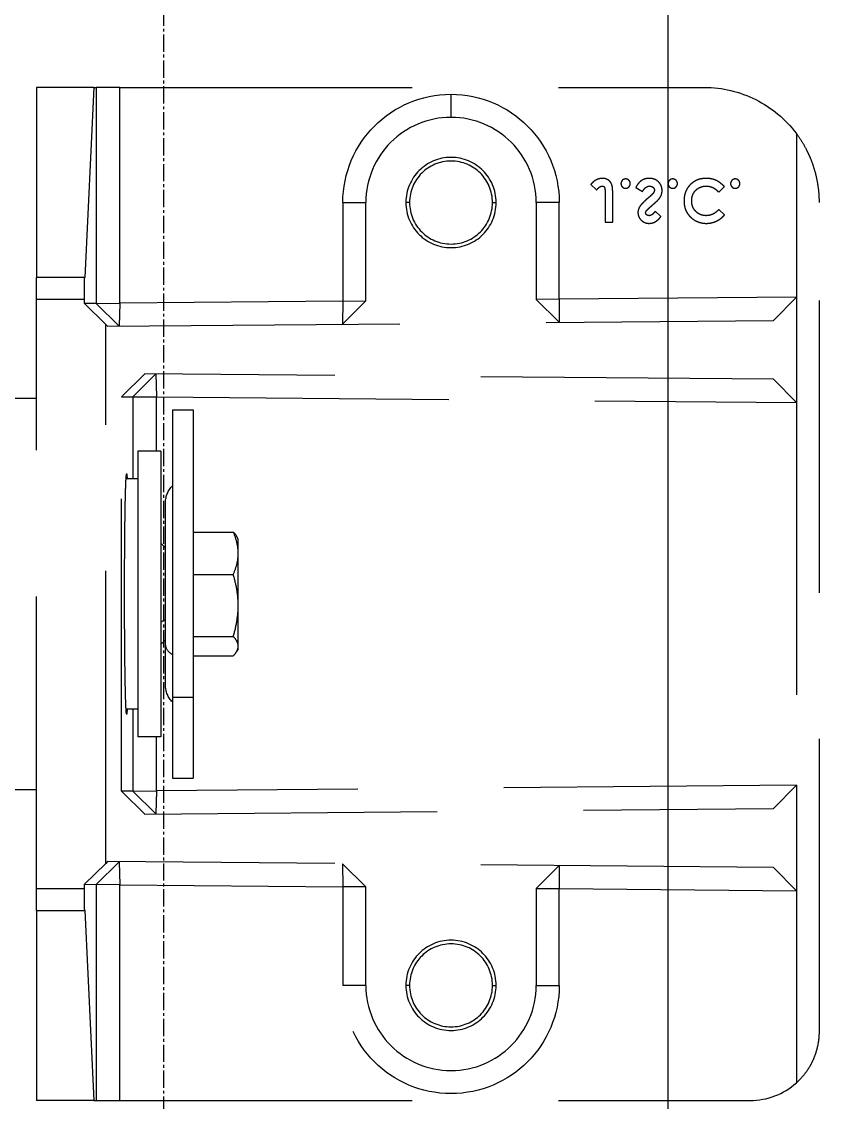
# Model space of a CAD drawing. Extents: x -32000 to 416743, y -254124 to 144214.
# Drawn here: x 257169.2 to 257342.4, y 64899.8 to 65134.5 of the extents above; entities that cross this region are included whole.
import ezdxf

# ---------------------------------------------------------------- set-up
doc = ezdxf.new("R2010")
doc.units = 0
doc.header["$LTSCALE"] = 10
doc.linetypes.add('XFM1P40$0$CENTER2', pattern=[1.125, 0.75, -0.125, 0.125, -0.125])
doc.linetypes.add('XFM1Q40$0$HIDDEN', pattern=[9.525, 6.35, -3.175])
doc.layers.add('XFM1P40$0$M-PIPE-CHWR13', color=94, linetype='Continuous')
doc.layers.add('XFM1P40$0$M-PIPE-CHWR13_CL', color=93, linetype='XFM1P40$0$CENTER2')

# ---------------------------------------------------------------- blocks, each defined once
blk = doc.blocks.new('XFM1P40')
at = {"layer": 'XFM1P40$0$M-PIPE-CHWR13'}
blk.add_line((257309.5, 78173.46, 0), (257309.5, 50480, 0), dxfattribs=at)
at = {"layer": 'XFM1P40$0$M-PIPE-CHWR13_CL', "ltscale": 0.5}
blk.add_line((257200, 86135.41, 0), (257200, 50276.58, 0), dxfattribs=at)
blk = doc.blocks.new('XFM1Q40')
at = {"color": 252, "linetype": 'XFM1Q40$0$HIDDEN'}
for p, q in [((257184.8, 65120.17, 20.5), (257172.41, 65120.17, 20.5)), ((257172.41, 65120.17, 20.5), (257172.41, 65078.88, 132.23)), ((257184.8, 65120.17, 20.5), (257182.85, 65078.88, 132.23)), ((257184.8, 65120.17, 20.5), (257185.32, 65120.17, -9.5)), ((257190.5, 65120.17, -14.5), (257185.32, 65120.17, -9.5)), ((257185.32, 65120.17, -9.5), (257185.32, 65073.24, -9.5)), ((257190.5, 65073.33, -14.5), (257190.5, 65120.17, -14.5)), ((257190.5, 65120.17, -14.5), (257317.41, 65120.17, -14.5)), ((257262.41, 65113.67, -9.5), (257262.41, 65118.67, -14.5)), ((257337.41, 65110.17, -14.5), (257337.41, 65074.61, -14.5)), ((257292.77, 65099.1, -13.5), (257294.03, 65097.93, -13.5)), ((257295.86, 65097.44, -13.5), (257295.86, 65090.89, -13.5)), ((257297.53, 65090.89, -13.5), (257297.53, 65097.05, -13.5)), ((257302.53, 65098.43, -13.5), (257304, 65097.55, -13.5)), ((257320.6, 65097.39, -13.5), (257321.78, 65098.64, -13.5)), ((257238.91, 65095.17, -14.5), (257238.91, 65073.75, -14.5)), ((257238.91, 65095.17, -14.5), (257243.91, 65095.17, -9.5)), ((257243.91, 65073.8, -9.5), (257243.91, 65095.17, -9.5)), ((257253.4, 65095.17, -24.5), (257252.61, 65095.17, -9.5)), ((257271.43, 65095.17, -24.5), (257272.21, 65095.17, -9.5)), ((257285.91, 65095.17, -14.5), (257280.91, 65095.17, -9.5)), ((257280.91, 65095.17, -9.5), (257280.91, 65074.12, -9.5)), ((257285.91, 65074.16, -14.5), (257285.91, 65095.17, -14.5)), ((257342.41, 64915.17, -19.5), (257342.41, 65095.17, -19.5)), ((257308.01, 65092.13, -13.5), (257306.76, 65093.27, -13.5)), ((257321.82, 65092.5, -13.5), (257320.6, 65093.66, -13.5)), ((257295.86, 65090.89, -13.5), (257297.53, 65090.89, -13.5)), ((257182.85, 65078.88, 132.23), (257172.41, 65078.88, 132.23)), ((257172.41, 64946.15, 135.5), (257172.41, 65074.19, 135.5)), ((257172.41, 65074.19, 135.5), (257182.79, 65074.19, 135.5)), ((257182.79, 65073.22, 135.5), (257182.79, 65074.19, 135.5)), ((257238.91, 65073.75, -14.5), (257190.5, 65073.33, -14.5)), ((257238.87, 65068.75, -9.5), (257243.91, 65073.8, -9.5)), ((257238.91, 65073.75, -14.5), (257238.87, 65068.75, -9.5)), ((257238.91, 65073.75, -14.5), (257243.91, 65073.8, -9.5)), ((257285.91, 65074.16, -14.5), (257280.91, 65074.12, -9.5)), ((257280.91, 65074.12, -9.5), (257285.87, 65069.16, -9.5)), ((257285.91, 65074.16, -14.5), (257285.87, 65069.16, -9.5)), ((257337.41, 65074.61, -14.5), (257285.91, 65074.16, -14.5)), ((257332.41, 65069.57, -9.5), (257337.41, 65074.61, -14.5)), ((257337.41, 65074.61, -14.5), (257337.41, 65051.73, -14.5)), ((257185.32, 65073.24, -9.5), (257182.79, 65073.22, 135.5)), ((257182.79, 65073.22, 135.5), (257187.41, 65068.68, 135.5)), ((257185.32, 65073.24, -9.5), (257190.5, 65073.33, -14.5)), ((257185.32, 65073.24, -9.5), (257190.33, 65068.33, -9.5)), ((257190.5, 65073.33, -14.5), (257190.33, 65068.33, -9.5)), ((257187.41, 64951.66, 135.5), (257187.41, 65068.68, 135.5)), ((257187.41, 65068.68, 135.5), (257187.8, 65068.31, 135.11)), ((257187.8, 65068.31, 135.11), (257332.41, 65069.57, -9.5)), ((257195.9, 65057.97, 127.01), (257190.85, 65053.01, 132.06)), ((257193.32, 65052.99, -9.41), (257198.28, 65057.95, -9.5)), ((257332.41, 65056.78, -9.5), (257195.9, 65057.97, 127.01)), ((257198.28, 65057.95, -9.5), (257198.41, 65052.95, -14.5)), ((257337.41, 65051.73, -14.5), (257332.41, 65056.78, -9.5)), ((257157.41, 65052.67, 70.5), (257172.41, 65052.67, 70.5)), ((257190.85, 64967.33, 132.06), (257190.85, 65053.01, 132.06)), ((257190.85, 65053.01, 132.06), (257193.32, 65052.99, -9.41)), ((257193.32, 65052.99, -9.41), (257198.41, 65052.95, -14.5)), ((257193.32, 65052.99, -9.41), (257193.32, 65035.17, -9.41)), ((257198.41, 65052.95, -14.5), (257337.41, 65051.73, -14.5)), ((257198.41, 65041.17, -14.5), (257198.41, 65052.95, -14.5)), ((257201.91, 65050.17, 72.5), (257206.41, 65050.17, 72.5)), ((257337.41, 65051.73, -14.5), (257337.41, 64968.61, -14.5)), ((257199.41, 65041.17, 72.5), (257194.41, 65041.17, 72.5)), ((257192.02, 65036.2, 65.5), (257191.89, 65036.19, 72.5)), ((257194.41, 65035.17, 72.5), (257191.77, 65035.17, 72.5)), ((257206.41, 65023.62, 75.39), (257215.13, 65023.62, 75.39)), ((257216.19, 65022.08, 72.5), (257215.84, 65022.69, 72.5)), ((257200.41, 65020.17, 72.5), (257199.41, 65021.17, 72.5)), ((257206.41, 65014.39, 85.59), (257215.13, 65014.39, 85.59)), ((257200.41, 65004.59, 80.8), (257199.41, 65004.04, 81.63)), ((257206.41, 65000.94, 82.7), (257215.13, 65000.94, 82.7)), ((257200.41, 65000.17, 72.5), (257199.41, 64999.17, 72.5)), ((257216.19, 64998.26, 72.5), (257215.84, 64997.66, 72.5)), ((257206.41, 64996.72, 69.61), (257215.13, 64996.72, 69.61)), ((257201.91, 64987.79, 105.65), (257206.41, 64987.79, 105.65)), ((257194.41, 64985.17, 72.5), (257191.77, 64985.17, 72.5)), ((257191.89, 64984.15, 72.5), (257192.02, 64984.14, 65.5)), ((257193.32, 64985.17, -9.41), (257193.32, 64967.35, -9.41)), ((257199.41, 64979.17, 72.5), (257194.41, 64979.17, 72.5)), ((257198.41, 64967.4, -14.5), (257198.41, 64979.17, -14.5)), ((257201.91, 64970.17, 72.5), (257206.41, 64970.17, 72.5)), ((257337.41, 64968.61, -14.5), (257198.41, 64967.4, -14.5)), ((257332.41, 64963.57, -9.5), (257337.41, 64968.61, -14.5)), ((257337.41, 64968.61, -14.5), (257337.41, 64945.73, -14.5)), ((257157.41, 64967.67, 70.5), (257172.41, 64967.67, 70.5)), ((257193.32, 64967.35, -9.41), (257190.85, 64967.33, 132.06)), ((257190.85, 64967.33, 132.06), (257195.9, 64962.38, 127.01)), ((257193.32, 64967.35, -9.41), (257198.41, 64967.4, -14.5)), ((257193.32, 64967.35, -9.41), (257198.28, 64962.4, -9.5)), ((257198.41, 64967.4, -14.5), (257198.28, 64962.4, -9.5)), ((257195.9, 64962.38, 127.01), (257332.41, 64963.57, -9.5)), ((257187.41, 64951.66, 135.5), (257182.79, 64947.12, 135.5)), ((257190.33, 64952.02, -9.5), (257185.32, 64947.1, -9.5)), ((257187.8, 64952.04, 135.11), (257187.41, 64951.66, 135.5)), ((257332.41, 64950.78, -9.5), (257187.8, 64952.04, 135.11)), ((257190.33, 64952.02, -9.5), (257190.5, 64947.01, -14.5)), ((257238.87, 64951.59, -9.5), (257238.91, 64946.59, -14.5)), ((257243.91, 64946.55, -9.5), (257238.87, 64951.59, -9.5)), ((257285.87, 64951.18, -9.5), (257280.91, 64946.23, -9.5)), ((257285.87, 64951.18, -9.5), (257285.91, 64946.18, -14.5)), ((257337.41, 64945.73, -14.5), (257332.41, 64950.78, -9.5)), ((257182.79, 64946.15, 135.5), (257182.79, 64947.12, 135.5)), ((257182.79, 64947.12, 135.5), (257185.32, 64947.1, -9.5)), ((257185.32, 64947.1, -9.5), (257185.32, 64900.17, -9.5)), ((257190.5, 64947.01, -14.5), (257185.32, 64947.1, -9.5)), ((257190.5, 64900.17, -14.5), (257190.5, 64947.01, -14.5)), ((257190.5, 64947.01, -14.5), (257238.91, 64946.59, -14.5)), ((257182.79, 64946.15, 135.5), (257172.41, 64946.15, 135.5)), ((257238.91, 64946.59, -14.5), (257238.91, 64925.17, -14.5)), ((257243.91, 64946.55, -9.5), (257238.91, 64946.59, -14.5)), ((257243.91, 64925.17, -9.5), (257243.91, 64946.55, -9.5)), ((257280.91, 64946.23, -9.5), (257285.91, 64946.18, -14.5)), ((257280.91, 64946.23, -9.5), (257280.91, 64925.17, -9.5)), ((257285.91, 64946.18, -14.5), (257337.41, 64945.73, -14.5)), ((257285.91, 64925.17, -14.5), (257285.91, 64946.18, -14.5)), ((257337.41, 64945.73, -14.5), (257337.41, 64903.99, -14.5)), ((257172.41, 64941.46, 132.23), (257172.41, 64900.17, 20.5)), ((257172.41, 64941.46, 132.23), (257182.85, 64941.46, 132.23)), ((257182.85, 64941.46, 132.23), (257184.8, 64900.17, 20.5)), ((257243.91, 64925.17, -9.5), (257238.91, 64925.17, -14.5)), ((257253.4, 64925.17, -24.5), (257252.61, 64925.17, -9.5)), ((257271.43, 64925.17, -24.5), (257272.21, 64925.17, -9.5)), ((257280.91, 64925.17, -9.5), (257285.91, 64925.17, -14.5)), ((257184.8, 64900.17, 20.5), (257172.41, 64900.17, 20.5)), ((257184.8, 64900.17, 20.5), (257185.32, 64900.17, -9.5)), ((257185.32, 64900.17, -9.5), (257190.5, 64900.17, -14.5)), ((257190.5, 64900.17, -14.5), (257327.41, 64900.17, -14.5))]:
    blk.add_line(p, q, dxfattribs=at)
at = {"color": 252, "linetype": 'XFM1Q40$0$HIDDEN', "extrusion": (-1.76787e-16, -2.22045e-16, -1)}
for centre, radius, start, end in [((-257262.41, 65095.17, 14.5), 23.5, 0, 90), ((-257262.41, 65095.17, 14.5), 23.5, 90, 180), ((-257317.41, 65095.17, 14.5), 25, 90, 143.1301), ((-257262.41, 64925.17, 14.5), 23.5, 180, 0)]:
    blk.add_arc(centre, radius, start, end, dxfattribs=at)
at = {"color": 252, "linetype": 'XFM1Q40$0$HIDDEN'}
for centre, radius, start, end in [((257262.41, 65095.17, -9.5), 18.5, 90, 180), ((257262.41, 65095.17, -9.5), 18.5, 0, 90), ((257262.41, 65095.17, -9.5), 9.8, 0, 180), ((257262.41, 65095.17, -24.5), 9.01, 0, 180), ((257262.41, 65095.17, -9.5), 9.8, 180, 0), ((257262.41, 65095.17, -24.5), 9.01, 180, 0), ((257262.41, 64925.17, -9.5), 9.8, 0, 180), ((257262.41, 64925.17, -24.5), 9.01, 0, 180), ((257262.41, 64925.17, -9.5), 18.5, 180, 0), ((257262.41, 64925.17, -9.5), 9.8, 180, 0), ((257262.41, 64925.17, -24.5), 9.01, 180, 0), ((257327.41, 64915.17, -14.5), 15, 270, 311.8103)]:
    blk.add_arc(centre, radius, start, end, dxfattribs=at)
at = {"color": 252, "linetype": 'XFM1Q40$0$HIDDEN', "extrusion": (-1, -2.22045e-16, -1.0842e-17)}
for centre, start, end in [((-65074.19, 130.5, -257172.41), 90, 159.7174), ((-64946.15, 130.5, -257172.41), 20.2826, 90)]:
    blk.add_arc(centre, 5, start, end, dxfattribs=at)
at = {"color": 252, "linetype": 'XFM1Q40$0$HIDDEN', "extrusion": (1, 2.05838e-17, -2.8502e-16)}
for centre, start, end in [((65010.17, 72.5, 257201.91), 0, 124.0223), ((65010.17, 72.5, 257206.41), 0, 124.0223), ((65010.17, 72.5, 257201.91), 124.0223, 180), ((65010.17, 72.5, 257206.41), 124.0223, 180)]:
    blk.add_arc(centre, 40, start, end, dxfattribs=at)
at = {"color": 252, "linetype": 'XFM1Q40$0$HIDDEN', "extrusion": (1, 2.22045e-16, -6.59239e-17)}
for centre in [(65010.17, 72.5, 257194.41), (65010.17, 72.5, 257199.41)]:
    blk.add_arc(centre, 31, 0, 180, dxfattribs=at)
at = {"color": 252, "linetype": 'XFM1Q40$0$HIDDEN', "extrusion": (0, 0, -1)}
for centre, start, end in [((-257205.41, 65030.07, -72.5), 0, 45.573), ((-257205.41, 64990.28, -72.5), 314.427, 0)]:
    blk.add_arc(centre, 5, start, end, dxfattribs=at)
at = {"color": 252, "linetype": 'XFM1Q40$0$HIDDEN', "extrusion": (-1, -2.05838e-17, 2.8502e-16)}
for start, end in [(55.9777, 180), (0, 55.9777)]:
    blk.add_arc((-65010.17, 72.5, -257200.41), 19.89, start, end, dxfattribs=at)
at = {"color": 252, "linetype": 'XFM1Q40$0$HIDDEN', "extrusion": (-1, -9.28705e-17, 3.13183e-16)}
for start, end in [(137.8543, 180), (77.8543, 137.8543), (17.8543, 77.8543), (0, 17.8543)]:
    blk.add_arc((-65010.17, 72.5, -257216.19), 11.91, start, end, dxfattribs=at)
at = {"color": 252, "linetype": 'XFM1Q40$0$HIDDEN', "extrusion": (2.21871e-16, 0.82882, 0.559516)}
blk.add_arc((-257205.41, -36294.22, 53922.29), 5, 0, 45.573, dxfattribs=at)
at = {"color": 252, "linetype": 'XFM1Q40$0$HIDDEN'}
for points, knots in [([(257342.41, 65095.17, -19.5), (257342.41, 65095.82, -19.21), (257342.39, 65096.47, -18.92), (257342.29, 65097.76, -18.35), (257342.21, 65098.4, -18.07), (257342.01, 65099.69, -17.51), (257341.88, 65100.33, -17.24), (257341.58, 65101.61, -16.72), (257341.4, 65102.24, -16.47), (257340.99, 65103.5, -16), (257340.76, 65104.13, -15.77), (257340.38, 65105.06, -15.47), (257340.24, 65105.37, -15.37), (257339.95, 65105.99, -15.19), (257339.8, 65106.3, -15.1), (257339.32, 65107.23, -14.87), (257338.98, 65107.83, -14.74), (257338.24, 65109.02, -14.55), (257337.84, 65109.6, -14.5), (257337.41, 65110.17, -14.5)], [-0.00003162, -0.00003162, -0.00003162, -0.00003162, 0.00209199, 0.00209199, 0.00421561, 0.00421561, 0.00633922, 0.00633922, 0.00846283, 0.00846283, 0.01058645, 0.01058645, 0.01164825, 0.01164825, 0.01271006, 0.01271006, 0.01483368, 0.01483368, 0.01695729, 0.01695729, 0.01695729, 0.01695729]), ([(257295.31, 65100.41, -13.5), (257295.18, 65100.41, -13.5), (257294.94, 65100.4, -13.5), (257294.59, 65100.34, -13.5), (257294.25, 65100.23, -13.5), (257293.92, 65100.09, -13.5), (257293.61, 65099.9, -13.5), (257293.31, 65099.67, -13.5), (257293.03, 65099.4, -13.5), (257292.86, 65099.2, -13.5), (257292.77, 65099.1, -13.5)], [0, 0, 0, 0, 0.123869, 0.244318, 0.36308, 0.483363, 0.604704, 0.731021, 0.862039, 1, 1, 1, 1]), ([(257297.53, 65097.05, -13.5), (257297.53, 65097.17, -13.5), (257297.53, 65097.4, -13.5), (257297.52, 65097.72, -13.5), (257297.5, 65098.02, -13.5), (257297.48, 65098.29, -13.5), (257297.45, 65098.54, -13.5), (257297.41, 65098.76, -13.5), (257297.36, 65098.95, -13.5), (257297.29, 65099.16, -13.5), (257297.18, 65099.4, -13.5), (257297.01, 65099.65, -13.5), (257296.8, 65099.88, -13.5), (257296.56, 65100.07, -13.5), (257296.28, 65100.22, -13.5), (257295.98, 65100.33, -13.5), (257295.65, 65100.4, -13.5), (257295.42, 65100.41, -13.5), (257295.31, 65100.41, -13.5)], [0, 0, 0, 0, 0.0764104, 0.1472277, 0.212073, 0.2710544, 0.3241761, 0.3719781, 0.4141163, 0.4509948, 0.5180951, 0.5835658, 0.6487332, 0.7154311, 0.7831206, 0.8520752, 0.9238429, 1, 1, 1, 1]), ([(257300.33, 65100.29, -13.5), (257300.26, 65100.29, -13.5), (257300.13, 65100.28, -13.5), (257299.94, 65100.22, -13.5), (257299.76, 65100.13, -13.5), (257299.61, 65100, -13.5), (257299.48, 65099.84, -13.5), (257299.39, 65099.67, -13.5), (257299.33, 65099.48, -13.5), (257299.32, 65099.34, -13.5), (257299.32, 65099.28, -13.5)], [0, 0, 0, 0, 0.126739, 0.249854, 0.371183, 0.498951, 0.62672, 0.750102, 0.872098, 1, 1, 1, 1]), ([(257299.32, 65099.28, -13.5), (257299.32, 65099.21, -13.5), (257299.33, 65099.07, -13.5), (257299.39, 65098.88, -13.5), (257299.48, 65098.71, -13.5), (257299.61, 65098.56, -13.5), (257299.77, 65098.43, -13.5), (257299.94, 65098.33, -13.5), (257300.13, 65098.28, -13.5), (257300.26, 65098.27, -13.5), (257300.33, 65098.27, -13.5)], [0, 0, 0, 0, 0.128287, 0.250649, 0.37337, 0.500625, 0.628031, 0.749723, 0.87288, 1, 1, 1, 1]), ([(257301.34, 65099.28, -13.5), (257301.34, 65099.34, -13.5), (257301.33, 65099.48, -13.5), (257301.27, 65099.67, -13.5), (257301.18, 65099.84, -13.5), (257301.05, 65100, -13.5), (257300.9, 65100.13, -13.5), (257300.72, 65100.22, -13.5), (257300.53, 65100.28, -13.5), (257300.4, 65100.29, -13.5), (257300.33, 65100.29, -13.5)], [0, 0, 0, 0, 0.127841, 0.249779, 0.372553, 0.500261, 0.627969, 0.750265, 0.873322, 1, 1, 1, 1]), ([(257300.33, 65098.27, -13.5), (257300.4, 65098.27, -13.5), (257300.53, 65098.28, -13.5), (257300.72, 65098.33, -13.5), (257300.89, 65098.43, -13.5), (257301.05, 65098.56, -13.5), (257301.18, 65098.71, -13.5), (257301.27, 65098.88, -13.5), (257301.33, 65099.07, -13.5), (257301.34, 65099.21, -13.5), (257301.34, 65099.28, -13.5)], [0, 0, 0, 0, 0.1270595, 0.2501582, 0.3728214, 0.5001668, 0.6273612, 0.7494693, 0.871774, 1, 1, 1, 1]), ([(257305.46, 65100.41, -13.5), (257305.38, 65100.41, -13.5), (257305.22, 65100.41, -13.5), (257304.99, 65100.38, -13.5), (257304.77, 65100.35, -13.5), (257304.55, 65100.29, -13.5), (257304.34, 65100.23, -13.5), (257304.14, 65100.14, -13.5), (257303.95, 65100.05, -13.5), (257303.76, 65099.94, -13.5), (257303.59, 65099.81, -13.5), (257303.42, 65099.66, -13.5), (257303.25, 65099.5, -13.5), (257303.09, 65099.32, -13.5), (257302.94, 65099.12, -13.5), (257302.8, 65098.91, -13.5), (257302.66, 65098.68, -13.5), (257302.58, 65098.52, -13.5), (257302.53, 65098.43, -13.5)], [0, 0, 0, 0, 0.0635598, 0.1258849, 0.1862647, 0.2450088, 0.3033976, 0.3608185, 0.4180847, 0.4755399, 0.5338146, 0.5936782, 0.6550955, 0.7187347, 0.7849464, 0.8535031, 0.9251726, 1, 1, 1, 1]), ([(257308.25, 65097.77, -13.5), (257308.25, 65097.86, -13.5), (257308.24, 65098.04, -13.5), (257308.2, 65098.31, -13.5), (257308.14, 65098.57, -13.5), (257308.06, 65098.82, -13.5), (257307.95, 65099.05, -13.5), (257307.82, 65099.27, -13.5), (257307.66, 65099.47, -13.5), (257307.48, 65099.67, -13.5), (257307.28, 65099.84, -13.5), (257307.06, 65099.99, -13.5), (257306.83, 65100.12, -13.5), (257306.58, 65100.23, -13.5), (257306.32, 65100.31, -13.5), (257306.05, 65100.37, -13.5), (257305.76, 65100.4, -13.5), (257305.56, 65100.41, -13.5), (257305.46, 65100.41, -13.5)], [0, 0, 0, 0, 0.065193, 0.12791, 0.189023, 0.248512, 0.307568, 0.366978, 0.426948, 0.4883, 0.550066, 0.611349, 0.67219, 0.734048, 0.796945, 0.862267, 0.929634, 1, 1, 1, 1]), ([(257310.57, 65100.29, -13.5), (257310.5, 65100.29, -13.5), (257310.37, 65100.28, -13.5), (257310.18, 65100.22, -13.5), (257310, 65100.13, -13.5), (257309.85, 65100, -13.5), (257309.72, 65099.84, -13.5), (257309.63, 65099.67, -13.5), (257309.57, 65099.48, -13.5), (257309.56, 65099.34, -13.5), (257309.56, 65099.28, -13.5)], [0, 0, 0, 0, 0.126739, 0.249854, 0.371183, 0.498951, 0.62672, 0.750102, 0.872098, 1, 1, 1, 1]), ([(257309.56, 65099.28, -13.5), (257309.56, 65099.21, -13.5), (257309.57, 65099.07, -13.5), (257309.62, 65098.88, -13.5), (257309.72, 65098.71, -13.5), (257309.85, 65098.56, -13.5), (257310, 65098.43, -13.5), (257310.18, 65098.33, -13.5), (257310.37, 65098.28, -13.5), (257310.5, 65098.27, -13.5), (257310.57, 65098.27, -13.5)], [0, 0, 0, 0, 0.1282867, 0.2506492, 0.3733704, 0.500625, 0.6280307, 0.7497234, 0.8728804, 1, 1, 1, 1]), ([(257311.58, 65099.28, -13.5), (257311.58, 65099.34, -13.5), (257311.57, 65099.48, -13.5), (257311.51, 65099.67, -13.5), (257311.42, 65099.84, -13.5), (257311.29, 65100, -13.5), (257311.13, 65100.13, -13.5), (257310.96, 65100.22, -13.5), (257310.77, 65100.28, -13.5), (257310.64, 65100.29, -13.5), (257310.57, 65100.29, -13.5)], [0, 0, 0, 0, 0.127841, 0.249779, 0.372553, 0.500261, 0.627969, 0.750265, 0.873322, 1, 1, 1, 1]), ([(257310.57, 65098.27, -13.5), (257310.64, 65098.27, -13.5), (257310.77, 65098.28, -13.5), (257310.96, 65098.33, -13.5), (257311.13, 65098.43, -13.5), (257311.29, 65098.56, -13.5), (257311.42, 65098.71, -13.5), (257311.51, 65098.88, -13.5), (257311.57, 65099.07, -13.5), (257311.58, 65099.21, -13.5), (257311.58, 65099.28, -13.5)], [0, 0, 0, 0, 0.1270595, 0.2501582, 0.3728214, 0.5001668, 0.6273612, 0.7494693, 0.871774, 1, 1, 1, 1]), ([(257317.83, 65100.41, -13.5), (257317.66, 65100.41, -13.5), (257317.32, 65100.4, -13.5), (257316.82, 65100.33, -13.5), (257316.35, 65100.23, -13.5), (257315.9, 65100.08, -13.5), (257315.48, 65099.88, -13.5), (257315.08, 65099.64, -13.5), (257314.7, 65099.36, -13.5), (257314.35, 65099.04, -13.5), (257314.04, 65098.69, -13.5), (257313.76, 65098.31, -13.5), (257313.53, 65097.9, -13.5), (257313.34, 65097.47, -13.5), (257313.19, 65097.01, -13.5), (257313.08, 65096.53, -13.5), (257313.02, 65096.03, -13.5), (257313.01, 65095.69, -13.5), (257313.01, 65095.51, -13.5)], [0, 0, 0, 0, 0.067374, 0.131832, 0.194455, 0.255566, 0.315587, 0.375625, 0.436133, 0.497772, 0.559461, 0.620267, 0.680775, 0.741575, 0.803222, 0.866497, 0.931913, 1, 1, 1, 1]), ([(257321.78, 65098.64, -13.5), (257321.7, 65098.72, -13.5), (257321.54, 65098.87, -13.5), (257321.29, 65099.1, -13.5), (257321.05, 65099.3, -13.5), (257320.81, 65099.48, -13.5), (257320.57, 65099.65, -13.5), (257320.34, 65099.79, -13.5), (257320.11, 65099.92, -13.5), (257319.88, 65100.03, -13.5), (257319.65, 65100.12, -13.5), (257319.41, 65100.19, -13.5), (257319.17, 65100.26, -13.5), (257318.92, 65100.32, -13.5), (257318.66, 65100.36, -13.5), (257318.39, 65100.39, -13.5), (257318.11, 65100.41, -13.5), (257317.93, 65100.41, -13.5), (257317.83, 65100.41, -13.5)], [0, 0, 0, 0, 0.077784, 0.151817, 0.222542, 0.29028, 0.354643, 0.415801, 0.474713, 0.53043, 0.585584, 0.641307, 0.6979, 0.75542, 0.814521, 0.874876, 0.936669, 1, 1, 1, 1]), ([(257324.14, 65100.29, -13.5), (257324.07, 65100.29, -13.5), (257323.94, 65100.28, -13.5), (257323.75, 65100.22, -13.5), (257323.58, 65100.13, -13.5), (257323.42, 65100, -13.5), (257323.29, 65099.84, -13.5), (257323.2, 65099.67, -13.5), (257323.14, 65099.48, -13.5), (257323.13, 65099.34, -13.5), (257323.13, 65099.28, -13.5)], [0, 0, 0, 0, 0.126739, 0.249854, 0.371183, 0.498951, 0.62672, 0.750102, 0.872098, 1, 1, 1, 1]), ([(257323.13, 65099.28, -13.5), (257323.13, 65099.21, -13.5), (257323.14, 65099.07, -13.5), (257323.2, 65098.88, -13.5), (257323.29, 65098.71, -13.5), (257323.42, 65098.56, -13.5), (257323.58, 65098.43, -13.5), (257323.75, 65098.33, -13.5), (257323.94, 65098.28, -13.5), (257324.07, 65098.27, -13.5), (257324.14, 65098.27, -13.5)], [0, 0, 0, 0, 0.1282867, 0.2506492, 0.3733704, 0.500625, 0.6280307, 0.7497234, 0.8728804, 1, 1, 1, 1]), ([(257325.15, 65099.28, -13.5), (257325.15, 65099.34, -13.5), (257325.14, 65099.48, -13.5), (257325.08, 65099.67, -13.5), (257324.99, 65099.84, -13.5), (257324.86, 65100, -13.5), (257324.71, 65100.13, -13.5), (257324.53, 65100.22, -13.5), (257324.34, 65100.28, -13.5), (257324.21, 65100.29, -13.5), (257324.14, 65100.29, -13.5)], [0, 0, 0, 0, 0.127841, 0.249779, 0.372553, 0.500261, 0.627969, 0.750265, 0.873322, 1, 1, 1, 1]), ([(257324.14, 65098.27, -13.5), (257324.21, 65098.27, -13.5), (257324.34, 65098.28, -13.5), (257324.53, 65098.33, -13.5), (257324.71, 65098.43, -13.5), (257324.86, 65098.56, -13.5), (257324.99, 65098.71, -13.5), (257325.08, 65098.88, -13.5), (257325.14, 65099.07, -13.5), (257325.15, 65099.21, -13.5), (257325.15, 65099.28, -13.5)], [0, 0, 0, 0, 0.1270595, 0.2501582, 0.3728214, 0.5001668, 0.6273612, 0.7494693, 0.871774, 1, 1, 1, 1]), ([(257294.03, 65097.93, -13.5), (257294.1, 65098, -13.5), (257294.22, 65098.14, -13.5), (257294.4, 65098.33, -13.5), (257294.57, 65098.47, -13.5), (257294.73, 65098.58, -13.5), (257294.88, 65098.65, -13.5), (257295.03, 65098.71, -13.5), (257295.17, 65098.74, -13.5), (257295.26, 65098.74, -13.5), (257295.31, 65098.74, -13.5)], [0, 0, 0, 0, 0.191177, 0.356896, 0.499617, 0.618069, 0.721813, 0.819283, 0.911678, 1, 1, 1, 1]), ([(257295.31, 65098.74, -13.5), (257295.35, 65098.74, -13.5), (257295.44, 65098.74, -13.5), (257295.56, 65098.69, -13.5), (257295.66, 65098.61, -13.5), (257295.72, 65098.52, -13.5), (257295.76, 65098.43, -13.5), (257295.79, 65098.34, -13.5), (257295.81, 65098.23, -13.5), (257295.83, 65098.11, -13.5), (257295.85, 65097.97, -13.5), (257295.86, 65097.81, -13.5), (257295.86, 65097.63, -13.5), (257295.86, 65097.5, -13.5), (257295.86, 65097.44, -13.5)], [0, 0, 0, 0, 0.0836649, 0.1608601, 0.2367566, 0.3196641, 0.3673443, 0.4262313, 0.4935493, 0.5728733, 0.6624888, 0.7645312, 0.8758718, 1, 1, 1, 1]), ([(257304, 65097.55, -13.5), (257304.05, 65097.65, -13.5), (257304.16, 65097.83, -13.5), (257304.33, 65098.07, -13.5), (257304.51, 65098.28, -13.5), (257304.7, 65098.45, -13.5), (257304.9, 65098.58, -13.5), (257305.1, 65098.67, -13.5), (257305.31, 65098.73, -13.5), (257305.45, 65098.74, -13.5), (257305.52, 65098.74, -13.5)], [0, 0, 0, 0, 0.160458, 0.307612, 0.442139, 0.566229, 0.681222, 0.789558, 0.895029, 1, 1, 1, 1]), ([(257306.58, 65097.86, -13.5), (257306.58, 65097.81, -13.5), (257306.57, 65097.7, -13.5), (257306.52, 65097.54, -13.5), (257306.45, 65097.38, -13.5), (257306.37, 65097.25, -13.5), (257306.28, 65097.14, -13.5), (257306.2, 65097.05, -13.5), (257306.1, 65096.94, -13.5), (257305.98, 65096.83, -13.5), (257305.85, 65096.7, -13.5), (257305.7, 65096.56, -13.5), (257305.53, 65096.41, -13.5), (257305.41, 65096.31, -13.5), (257305.35, 65096.26, -13.5)], [0, 0, 0, 0, 0.076338, 0.155074, 0.238325, 0.327891, 0.378865, 0.43968, 0.509886, 0.588921, 0.677472, 0.775572, 0.882649, 1, 1, 1, 1]), ([(257305.52, 65098.74, -13.5), (257305.59, 65098.74, -13.5), (257305.73, 65098.73, -13.5), (257305.93, 65098.68, -13.5), (257306.12, 65098.6, -13.5), (257306.28, 65098.48, -13.5), (257306.41, 65098.35, -13.5), (257306.51, 65098.2, -13.5), (257306.57, 65098.03, -13.5), (257306.58, 65097.92, -13.5), (257306.58, 65097.86, -13.5)], [0, 0, 0, 0, 0.1419221, 0.2753495, 0.4052739, 0.5362988, 0.6622399, 0.7779667, 0.88833, 1, 1, 1, 1]), ([(257307.29, 65095.64, -13.5), (257307.37, 65095.73, -13.5), (257307.53, 65095.9, -13.5), (257307.73, 65096.16, -13.5), (257307.9, 65096.42, -13.5), (257308.03, 65096.67, -13.5), (257308.13, 65096.93, -13.5), (257308.2, 65097.2, -13.5), (257308.24, 65097.48, -13.5), (257308.24, 65097.67, -13.5), (257308.25, 65097.77, -13.5)], [0, 0, 0, 0, 0.150811, 0.289911, 0.417498, 0.535597, 0.648803, 0.762441, 0.879845, 1, 1, 1, 1]), ([(257314.68, 65095.51, -13.5), (257314.68, 65095.59, -13.5), (257314.68, 65095.74, -13.5), (257314.7, 65095.97, -13.5), (257314.73, 65096.19, -13.5), (257314.77, 65096.4, -13.5), (257314.83, 65096.6, -13.5), (257314.9, 65096.8, -13.5), (257314.98, 65097, -13.5), (257315.07, 65097.18, -13.5), (257315.18, 65097.36, -13.5), (257315.29, 65097.53, -13.5), (257315.42, 65097.69, -13.5), (257315.55, 65097.84, -13.5), (257315.7, 65097.97, -13.5), (257315.86, 65098.1, -13.5), (257316.03, 65098.22, -13.5), (257316.2, 65098.33, -13.5), (257316.39, 65098.43, -13.5), (257316.58, 65098.51, -13.5), (257316.77, 65098.58, -13.5), (257316.97, 65098.64, -13.5), (257317.18, 65098.69, -13.5), (257317.39, 65098.72, -13.5), (257317.6, 65098.74, -13.5), (257317.75, 65098.74, -13.5), (257317.82, 65098.74, -13.5)], [0, 0, 0, 0, 0.04599, 0.090647, 0.134497, 0.177347, 0.219284, 0.260927, 0.302462, 0.343585, 0.384146, 0.424344, 0.464381, 0.503969, 0.543783, 0.583766, 0.624386, 0.665518, 0.706649, 0.747805, 0.788877, 0.830204, 0.871696, 0.913726, 0.956584, 1, 1, 1, 1]), ([(257317.82, 65098.74, -13.5), (257317.95, 65098.74, -13.5), (257318.19, 65098.73, -13.5), (257318.55, 65098.68, -13.5), (257318.89, 65098.59, -13.5), (257319.17, 65098.48, -13.5), (257319.38, 65098.37, -13.5), (257319.54, 65098.28, -13.5), (257319.71, 65098.17, -13.5), (257319.88, 65098.04, -13.5), (257320.06, 65097.9, -13.5), (257320.23, 65097.74, -13.5), (257320.42, 65097.58, -13.5), (257320.54, 65097.45, -13.5), (257320.6, 65097.39, -13.5)], [0, 0, 0, 0, 0.117044, 0.22996, 0.340689, 0.449881, 0.50608, 0.565321, 0.62822, 0.694742, 0.765029, 0.839587, 0.917753, 1, 1, 1, 1]), ([(257305.35, 65096.26, -13.5), (257305.23, 65096.16, -13.5), (257305, 65095.97, -13.5), (257304.68, 65095.69, -13.5), (257304.39, 65095.42, -13.5), (257304.14, 65095.17, -13.5), (257303.92, 65094.94, -13.5), (257303.73, 65094.73, -13.5), (257303.57, 65094.53, -13.5), (257303.4, 65094.3, -13.5), (257303.25, 65094.02, -13.5), (257303.11, 65093.68, -13.5), (257303.02, 65093.34, -13.5), (257303.01, 65093.11, -13.5), (257303.01, 65093, -13.5)], [0, 0, 0, 0, 0.112135, 0.215221, 0.309931, 0.395996, 0.473179, 0.541879, 0.602267, 0.654475, 0.747781, 0.835263, 0.918918, 1, 1, 1, 1]), ([(257304.83, 65093.37, -13.5), (257304.85, 65093.39, -13.5), (257304.9, 65093.46, -13.5), (257304.99, 65093.55, -13.5), (257305.11, 65093.67, -13.5), (257305.26, 65093.81, -13.5), (257305.43, 65093.97, -13.5), (257305.62, 65094.15, -13.5), (257305.85, 65094.35, -13.5), (257306.01, 65094.49, -13.5), (257306.09, 65094.57, -13.5)], [0, 0, 0, 0, 0.0592336, 0.1363478, 0.2338027, 0.3486397, 0.4831847, 0.6359708, 0.8092454, 1, 1, 1, 1]), ([(257306.09, 65094.57, -13.5), (257306.17, 65094.63, -13.5), (257306.32, 65094.76, -13.5), (257306.53, 65094.94, -13.5), (257306.71, 65095.11, -13.5), (257306.88, 65095.25, -13.5), (257307.01, 65095.37, -13.5), (257307.13, 65095.48, -13.5), (257307.21, 65095.56, -13.5), (257307.27, 65095.61, -13.5), (257307.29, 65095.64, -13.5)], [0, 0, 0, 0, 0.192953, 0.366184, 0.520457, 0.655012, 0.770624, 0.865677, 0.942675, 1, 1, 1, 1]), ([(257313.01, 65095.51, -13.5), (257313.01, 65095.4, -13.5), (257313.01, 65095.17, -13.5), (257313.04, 65094.84, -13.5), (257313.09, 65094.52, -13.5), (257313.16, 65094.2, -13.5), (257313.25, 65093.9, -13.5), (257313.35, 65093.6, -13.5), (257313.48, 65093.32, -13.5), (257313.62, 65093.04, -13.5), (257313.78, 65092.78, -13.5), (257313.96, 65092.53, -13.5), (257314.16, 65092.29, -13.5), (257314.37, 65092.07, -13.5), (257314.6, 65091.86, -13.5), (257314.84, 65091.66, -13.5), (257315.11, 65091.47, -13.5), (257315.38, 65091.3, -13.5), (257315.67, 65091.15, -13.5), (257315.97, 65091.02, -13.5), (257316.27, 65090.9, -13.5), (257316.58, 65090.81, -13.5), (257316.89, 65090.74, -13.5), (257317.21, 65090.68, -13.5), (257317.53, 65090.65, -13.5), (257317.75, 65090.65, -13.5), (257317.86, 65090.65, -13.5)], [0, 0, 0, 0, 0.044668, 0.088522, 0.130976, 0.172908, 0.214009, 0.254998, 0.295309, 0.335907, 0.37632, 0.416323, 0.456499, 0.496665, 0.537199, 0.578092, 0.619901, 0.662604, 0.705271, 0.747628, 0.789409, 0.831248, 0.872811, 0.91486, 0.957022, 1, 1, 1, 1]), ([(257317.79, 65092.31, -13.5), (257317.68, 65092.32, -13.5), (257317.47, 65092.32, -13.5), (257317.16, 65092.37, -13.5), (257316.86, 65092.44, -13.5), (257316.58, 65092.54, -13.5), (257316.31, 65092.67, -13.5), (257316.05, 65092.83, -13.5), (257315.8, 65093.02, -13.5), (257315.57, 65093.23, -13.5), (257315.36, 65093.47, -13.5), (257315.18, 65093.72, -13.5), (257315.02, 65093.99, -13.5), (257314.9, 65094.26, -13.5), (257314.8, 65094.56, -13.5), (257314.73, 65094.86, -13.5), (257314.69, 65095.18, -13.5), (257314.68, 65095.4, -13.5), (257314.68, 65095.51, -13.5)], [0, 0, 0, 0, 0.064715, 0.127707, 0.188882, 0.249158, 0.309661, 0.370225, 0.432332, 0.495782, 0.559304, 0.621861, 0.683322, 0.744523, 0.806088, 0.868994, 0.933419, 1, 1, 1, 1]), ([(257303.01, 65093, -13.5), (257303.01, 65092.92, -13.5), (257303.01, 65092.77, -13.5), (257303.05, 65092.54, -13.5), (257303.1, 65092.31, -13.5), (257303.18, 65092.1, -13.5), (257303.28, 65091.9, -13.5), (257303.4, 65091.7, -13.5), (257303.54, 65091.51, -13.5), (257303.71, 65091.34, -13.5), (257303.89, 65091.18, -13.5), (257304.08, 65091.04, -13.5), (257304.28, 65090.92, -13.5), (257304.49, 65090.82, -13.5), (257304.72, 65090.74, -13.5), (257304.95, 65090.69, -13.5), (257305.19, 65090.65, -13.5), (257305.36, 65090.65, -13.5), (257305.45, 65090.65, -13.5)], [0, 0, 0, 0, 0.063185, 0.124481, 0.184877, 0.244614, 0.304595, 0.365488, 0.427421, 0.49161, 0.55586, 0.618978, 0.68088, 0.742424, 0.804953, 0.868227, 0.932874, 1, 1, 1, 1]), ([(257304.67, 65092.92, -13.5), (257304.68, 65092.96, -13.5), (257304.68, 65093.04, -13.5), (257304.71, 65093.15, -13.5), (257304.76, 65093.26, -13.5), (257304.81, 65093.33, -13.5), (257304.83, 65093.37, -13.5)], [0, 0, 0, 0, 0.241881, 0.487115, 0.737838, 1, 1, 1, 1]), ([(257305.43, 65092.31, -13.5), (257305.37, 65092.32, -13.5), (257305.27, 65092.32, -13.5), (257305.13, 65092.36, -13.5), (257305, 65092.42, -13.5), (257304.88, 65092.5, -13.5), (257304.79, 65092.59, -13.5), (257304.72, 65092.7, -13.5), (257304.68, 65092.81, -13.5), (257304.68, 65092.88, -13.5), (257304.67, 65092.92, -13.5)], [0, 0, 0, 0, 0.148126, 0.285993, 0.416634, 0.54738, 0.671583, 0.784401, 0.893266, 1, 1, 1, 1]), ([(257306.76, 65093.27, -13.5), (257306.71, 65093.19, -13.5), (257306.61, 65093.05, -13.5), (257306.44, 65092.85, -13.5), (257306.27, 65092.69, -13.5), (257306.11, 65092.55, -13.5), (257305.94, 65092.45, -13.5), (257305.77, 65092.37, -13.5), (257305.6, 65092.32, -13.5), (257305.48, 65092.32, -13.5), (257305.43, 65092.31, -13.5)], [0, 0, 0, 0, 0.162432, 0.311848, 0.448466, 0.574275, 0.689054, 0.797558, 0.900286, 1, 1, 1, 1]), ([(257305.45, 65090.65, -13.5), (257305.55, 65090.65, -13.5), (257305.77, 65090.66, -13.5), (257306.09, 65090.72, -13.5), (257306.41, 65090.82, -13.5), (257306.66, 65090.94, -13.5), (257306.87, 65091.05, -13.5), (257307.02, 65091.16, -13.5), (257307.18, 65091.28, -13.5), (257307.34, 65091.42, -13.5), (257307.5, 65091.57, -13.5), (257307.67, 65091.74, -13.5), (257307.84, 65091.93, -13.5), (257307.95, 65092.06, -13.5), (257308.01, 65092.13, -13.5)], [0, 0, 0, 0, 0.106906, 0.212967, 0.319763, 0.429089, 0.485862, 0.546561, 0.611431, 0.679818, 0.753594, 0.83076, 0.913137, 1, 1, 1, 1]), ([(257320.6, 65093.66, -13.5), (257320.49, 65093.56, -13.5), (257320.29, 65093.35, -13.5), (257319.96, 65093.07, -13.5), (257319.63, 65092.84, -13.5), (257319.28, 65092.65, -13.5), (257318.92, 65092.5, -13.5), (257318.55, 65092.39, -13.5), (257318.18, 65092.33, -13.5), (257317.92, 65092.32, -13.5), (257317.79, 65092.31, -13.5)], [0, 0, 0, 0, 0.139413, 0.272761, 0.39951, 0.522802, 0.64266, 0.761583, 0.879795, 1, 1, 1, 1]), ([(257317.86, 65090.65, -13.5), (257317.95, 65090.65, -13.5), (257318.14, 65090.65, -13.5), (257318.41, 65090.67, -13.5), (257318.69, 65090.71, -13.5), (257318.96, 65090.77, -13.5), (257319.23, 65090.83, -13.5), (257319.5, 65090.92, -13.5), (257319.76, 65091.01, -13.5), (257320.03, 65091.13, -13.5), (257320.28, 65091.25, -13.5), (257320.53, 65091.39, -13.5), (257320.77, 65091.54, -13.5), (257320.99, 65091.71, -13.5), (257321.22, 65091.89, -13.5), (257321.43, 65092.08, -13.5), (257321.63, 65092.28, -13.5), (257321.76, 65092.42, -13.5), (257321.82, 65092.5, -13.5)], [0, 0, 0, 0, 0.062276, 0.123904, 0.185067, 0.24684, 0.308435, 0.370241, 0.432587, 0.495925, 0.559351, 0.621943, 0.684393, 0.746986, 0.809441, 0.872508, 0.935769, 1, 1, 1, 1]), ([(257216.19, 65019, 80.49), (257216.19, 65019.4, 80.06), (257216.16, 65019.79, 79.63), (257216.07, 65020.57, 78.77), (257215.99, 65020.95, 78.34), (257215.72, 65022.11, 77.07), (257215.45, 65022.87, 76.23), (257215.13, 65023.62, 75.39)], [0.006959387, 0.006959387, 0.006959387, 0.006959387, 0.008692669, 0.008692669, 0.010425951, 0.010425951, 0.013892515, 0.013892515, 0.013892515, 0.013892515]), ([(257215.13, 65014.39, 85.59), (257215.45, 65015.14, 84.76), (257215.72, 65015.9, 83.92), (257216.09, 65017.44, 82.22), (257216.19, 65018.22, 81.36), (257216.19, 65019, 80.49)], [0.000000238, 0.000000238, 0.000000238, 0.000000238, 0.003479813, 0.003479813, 0.006959387, 0.006959387, 0.006959387, 0.006959387]), ([(257216.19, 65007.67, 84.15), (257216.19, 65008.23, 84.27), (257216.16, 65008.8, 84.39), (257216.07, 65009.95, 84.64), (257215.99, 65010.52, 84.76), (257215.71, 65012.2, 85.12), (257215.45, 65013.3, 85.36), (257215.13, 65014.39, 85.59)], [0.019228625, 0.019228625, 0.019228625, 0.019228625, 0.020969115, 0.020969115, 0.022709605, 0.022709605, 0.026190586, 0.026190586, 0.026190586, 0.026190586]), ([(257215.13, 65000.94, 82.7), (257215.45, 65002.04, 82.93), (257215.72, 65003.16, 83.18), (257216.09, 65005.4, 83.66), (257216.19, 65006.53, 83.9), (257216.19, 65007.67, 84.15)], [0.012270797, 0.012270797, 0.012270797, 0.012270797, 0.015749711, 0.015749711, 0.019228625, 0.019228625, 0.019228625, 0.019228625]), ([(257216.19, 64998.83, 76.15), (257216.19, 64999.01, 76.71), (257216.16, 64999.19, 77.27), (257216.07, 64999.55, 78.37), (257215.99, 64999.72, 78.92), (257215.72, 65000.25, 80.55), (257215.45, 65000.6, 81.63), (257215.13, 65000.94, 82.7)], [0.006959387, 0.006959387, 0.006959387, 0.006959387, 0.008692669, 0.008692669, 0.010425951, 0.010425951, 0.013892515, 0.013892515, 0.013892515, 0.013892515]), ([(257215.13, 64996.72, 69.61), (257215.45, 64997.07, 70.68), (257215.72, 64997.42, 71.76), (257216.09, 64998.12, 73.94), (257216.19, 64998.47, 75.04), (257216.19, 64998.83, 76.15)], [0.000000238, 0.000000238, 0.000000238, 0.000000238, 0.003479813, 0.003479813, 0.006959387, 0.006959387, 0.006959387, 0.006959387]), ([(257337.41, 64903.99, -14.5), (257337.84, 64904.38, -14.5), (257338.25, 64904.78, -14.55), (257339, 64905.63, -14.74), (257339.35, 64906.07, -14.88), (257339.98, 64906.97, -15.2), (257340.27, 64907.42, -15.38), (257340.78, 64908.35, -15.79), (257341.01, 64908.83, -16.02), (257341.63, 64910.27, -16.74), (257341.92, 64911.23, -17.26), (257342.21, 64912.7, -18.08), (257342.29, 64913.19, -18.36), (257342.39, 64914.18, -18.93), (257342.41, 64914.68, -19.21), (257342.41, 64915.17, -19.5)], [0, 0, 0, 0, 0.00171773, 0.00171773, 0.00343546, 0.00343546, 0.0051532, 0.0051532, 0.00687093, 0.00687093, 0.01030639, 0.01030639, 0.01202412, 0.01202412, 0.01374185, 0.01374185, 0.01374185, 0.01374185])]:
    blk.add_open_spline(points, degree=3, knots=knots, dxfattribs=at)
for points, weights in [([(257182.79, 65074.19, 135.5), (257182.79, 65076.35, 135.5), (257182.82, 65078.13, 134.26), (257182.85, 65078.88, 132.23)], [1, 0.880375915643, 0.880375915643, 1]), ([(257191.89, 65036.19, 72.5), (257190.99, 65036.15, 124.45), (257190.99, 64984.2, 124.45), (257191.89, 64984.15, 72.5)], [1, 0.33394318746, 0.33394318746, 1]), ([(257192.14, 65035.17, 58.24), (257192.1, 65035.87, 60.64), (257192.06, 65036.2, 63.08), (257192.02, 65036.2, 65.5)], [0.909736914879, 0.932765617485, 0.962853312525, 1]), ([(257192.02, 64984.14, 65.5), (257192.06, 64984.14, 63.08), (257192.1, 64984.48, 60.64), (257192.14, 64985.17, 58.24)], [1, 0.962853312525, 0.932765617485, 0.909736914879]), ([(257182.85, 64941.46, 132.23), (257182.82, 64942.22, 134.26), (257182.79, 64943.99, 135.5), (257182.79, 64946.15, 135.5)], [1, 0.880375915643, 0.880375915643, 1])]:
    blk.add_rational_spline(points, weights, degree=3, dxfattribs=at)
blk.add_open_spline([(257215.13, 65023.62, 75.39), (257215.42, 65023.31, 74.44), (257215.66, 65023, 73.47), (257215.84, 65022.69, 72.5)], degree=3, dxfattribs=at)

msp = doc.modelspace()

# ---------------------------------------------------------------- block references
for name in ['XFM1P40', 'XFM1Q40']:
    msp.add_blockref(name, (0, 0))

doc.saveas('drawing.dxf')
